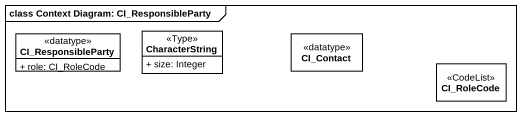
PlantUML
@startuml
mainframe class Context Diagram: CI_ResponsibleParty
hide circle
hide empty members
skinparam classAttributeIconSize 0
class CI_ResponsibleParty <<datatype>> {
  + role: CI_RoleCode
}
class CharacterString <<Type>> {
  + size: Integer
}
class CI_Contact <<datatype>>
class CI_RoleCode <<CodeList>>
@enduml
